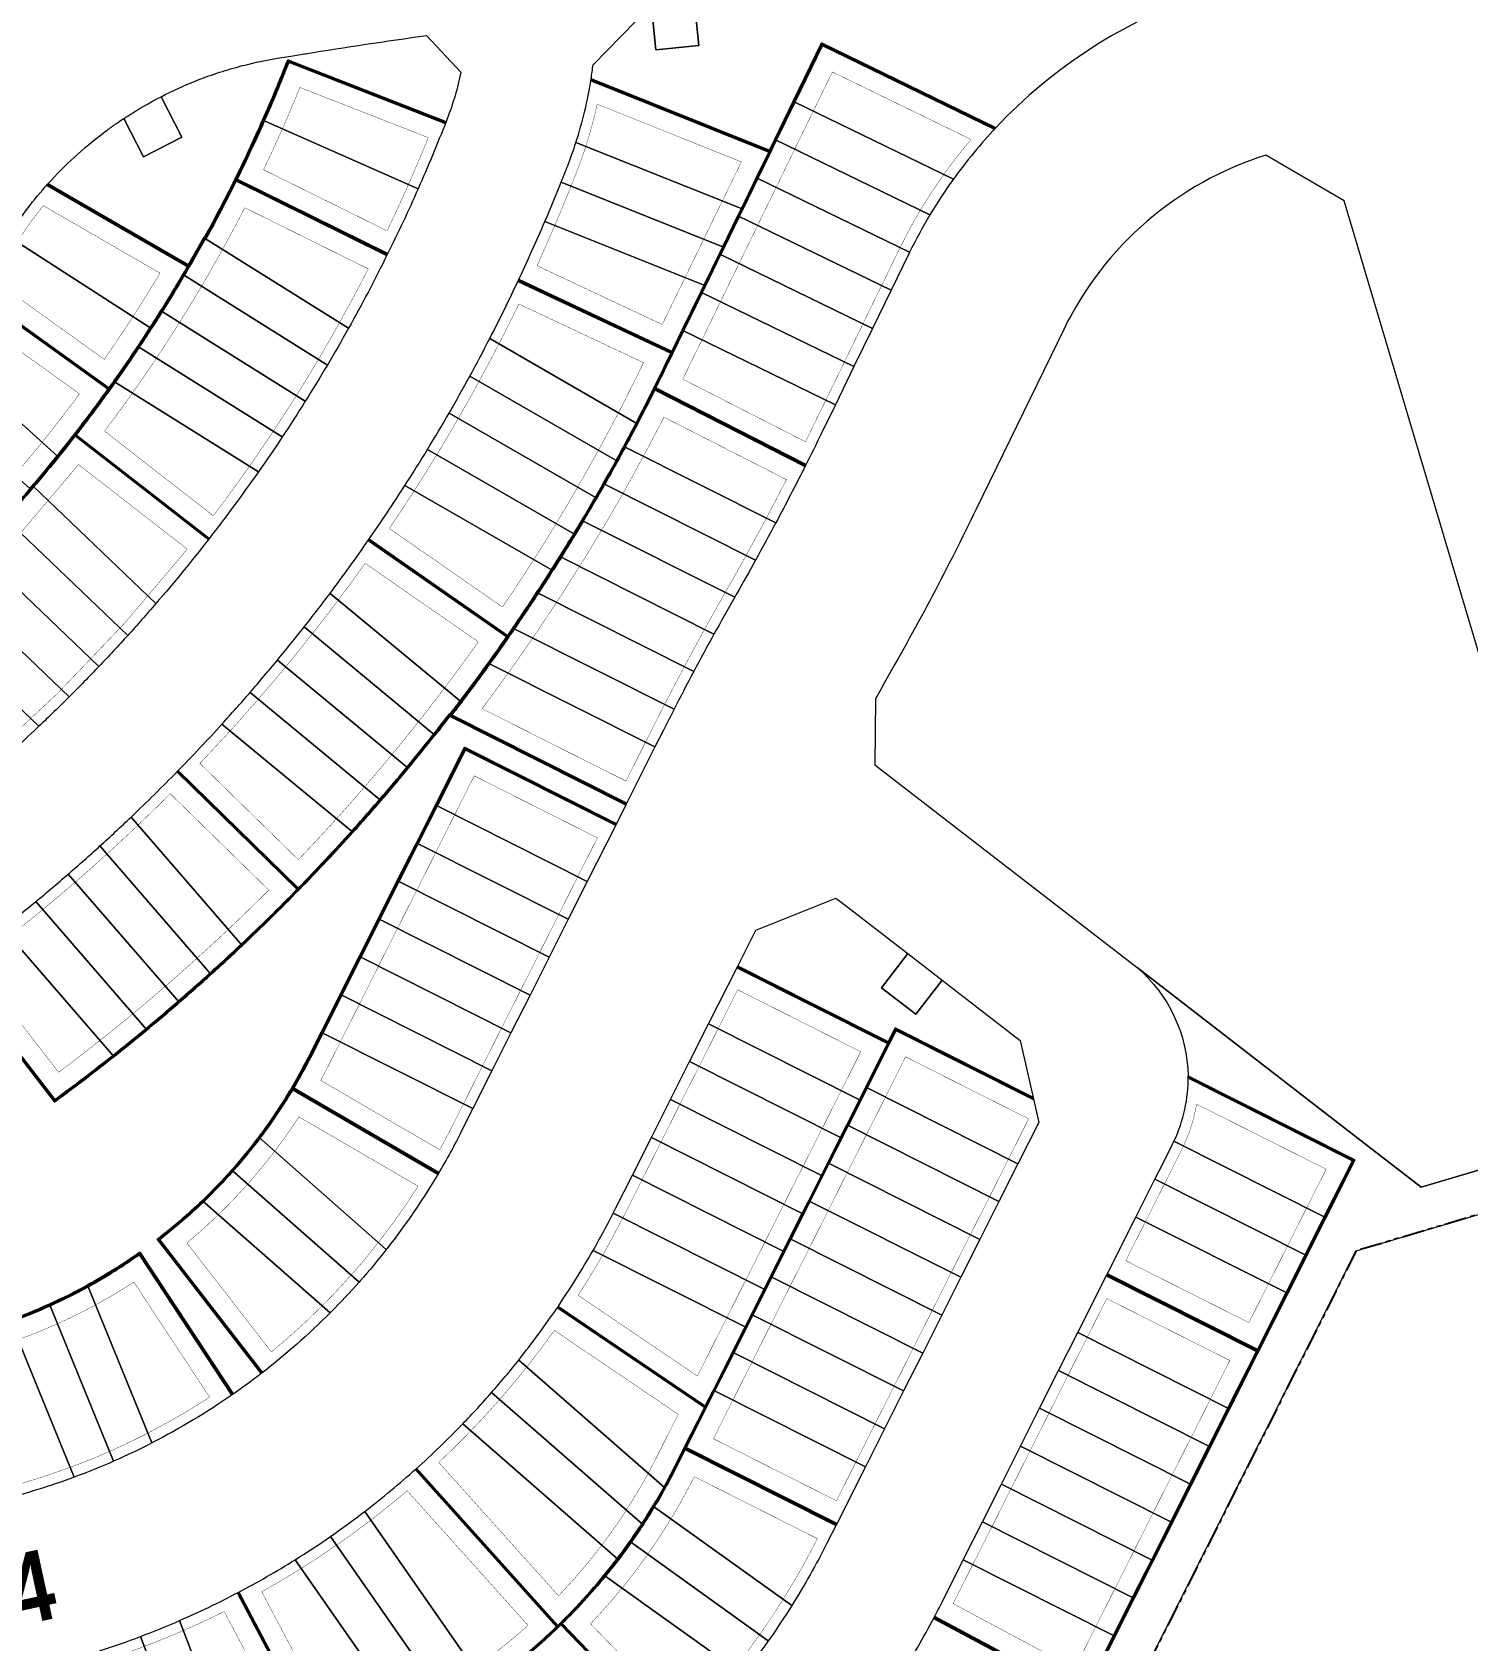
# Model space of a CAD drawing. Header units: centimetres. Extents: x -6122352 to 7132207, y -1694241 to 1947892.
# Drawn here: x 659594 to 862755, y -556043 to -328397 of the extents above; entities that cross this region are included whole.
import ezdxf

# ---------------------------------------------------------------- set-up
doc = ezdxf.new("R2010")
doc.units = ezdxf.units.CM
doc.header["$MEASUREMENT"] = 0
doc.linetypes.add('23585-XR-AR-DAMAC PLOT LIMITS$0$PHANTOM2', pattern=[1.25, 0.625, -0.125, 0.125, -0.125, 0.125, -0.125])
doc.linetypes.add('XR-AR-END-SETTING OUT PLAN$0$23261-XR-AR-SI-GF$0$HIDDEN', pattern=[0.375, 0.25, -0.125])
for name, color, linetype, lineweight, true_color in [('08-Compound Wall-2', 6, 'Continuous', 25, 0xff00ff), ('23585-XR-AR-DAMAC PLOT LIMITS$0$1-End units', 7, 'Continuous', 5, 0xf8991e), ('23585-XR-AR-DAMAC PLOT LIMITS$0$1-Open Space', 7, 'Continuous', 5, 0x90cf5a), ('23585-XR-AR-DAMAC PLOT LIMITS$0$1-Utility', 7, 'Continuous', 5, 0x8db1ff)]:
    doc.layers.add(name, color=color, linetype=linetype, lineweight=lineweight, true_color=true_color)
for name, color, linetype, lineweight in [('23585-XR-AR-BOUNDARY WALLS AND SETBACKS$0$A-ANNO-TEXT', 3, 'Continuous', 25), ('23585-XR-AR-DAMAC PLOT LIMITS$0$1-Mid units', 41, 'Continuous', 5), ('23585-XR-AR-DAMAC PLOT LIMITS$0$1-Retail', 10, 'Continuous', 5), ('A-ANNO-TEXT', 3, 'Continuous', 25)]:
    doc.layers.add(name, color=color, linetype=linetype, lineweight=lineweight)
for name, color, linetype in [('23585-XR-AR-BOUNDARY WALLS AND SETBACKS$0$cluster name', 2, 'Continuous'), ('23585-XR-AR-BOUNDARY WALLS AND SETBACKS$0$setback', 7, 'XR-AR-END-SETTING OUT PLAN$0$23261-XR-AR-SI-GF$0$HIDDEN'), ('23585-XR-AR-DAMAC PLOT LIMITS$0$PROJECT_LIMIT', 1, 'Continuous'), ('@MI-REF LAYER', 7, 'Continuous')]:
    doc.layers.add(name, color=color, linetype=linetype)
doc.layers.add('23585-XR-AR-DAMAC PLOT LIMITS$0$D-Phase New', color=7, linetype='Continuous', true_color=0x000080)
doc.styles.add('23585-XR-AR-BOUNDARY WALLS AND SETBACKS$0$Arial', font='arialbd.ttf')

# ---------------------------------------------------------------- blocks, each defined once
blk = doc.blocks.new('23585-XR-AR-BOUNDARY WALLS AND SETBACKS$0$A$Cfa569a08')
at = {"layer": '23585-XR-AR-BOUNDARY WALLS AND SETBACKS$0$cluster name', "style": '23585-XR-AR-BOUNDARY WALLS AND SETBACKS$0$Arial', "width": 0.8}
blk.add_text('MALDIVES 4', height=10, rotation=59.7301, dxfattribs=at).set_placement((497213.63, 2768954.91, -3))
blk = doc.blocks.new('23585-XR-AR-BOUNDARY WALLS AND SETBACKS')
at = {"layer": '08-Compound Wall-2'}
for points in [[(497137.68, 2769215.29), (497162.22, 2769227.1), (497161.59, 2769228.69), (497159.38, 2769234.27), (497156.02, 2769242.78), (497181.46, 2769252.83)], [(497137.76, 2769215.11), (497162.29, 2769226.91), (497163.79, 2769223.11), (497165.59, 2769218.57), (497166, 2769217.53), (497167.8, 2769212.98), (497168.2, 2769211.95), (497170.01, 2769207.38), (497170.41, 2769206.37), (497172.61, 2769200.79), (497173.86, 2769197.63), (497151.72, 2769188.55)], [(497298.97, 2769182.13), (497323.34, 2769191.38), (497326.52, 2769183.02), (497328.65, 2769177.41), (497330.78, 2769171.8), (497333.99, 2769163.34), (497311.74, 2769154.89)], [(497244.28, 2769145.79), (497266.62, 2769154.27), (497265.84, 2769156.33), (497286.2, 2769164.06)], [(497311.94, 2769102.81), (497289.59, 2769094.33), (497287.32, 2769100.31), (497286.38, 2769102.79), (497284.25, 2769108.4), (497282.83, 2769112.14), (497282.12, 2769114.01), (497280.7, 2769117.74), (497279.99, 2769119.61), (497278.57, 2769123.35), (497277.86, 2769125.22), (497276.44, 2769128.96), (497275.73, 2769130.83), (497274.31, 2769134.57), (497273.6, 2769136.44), (497272.18, 2769140.18), (497271.47, 2769142.05), (497270.05, 2769145.79), (497269.34, 2769147.66), (497266.81, 2769154.35), (497266.1, 2769156.22), (497286.42, 2769163.93)], [(497244.35, 2769145.6), (497266.69, 2769154.09), (497269.16, 2769147.59), (497269.87, 2769145.72), (497271.29, 2769141.98), (497272, 2769140.11), (497273.42, 2769136.37), (497274.13, 2769134.5), (497275.55, 2769130.76), (497276.26, 2769128.89), (497277.68, 2769125.15), (497278.39, 2769123.28), (497279.81, 2769119.54), (497280.52, 2769117.67), (497281.94, 2769113.93), (497282.65, 2769112.06), (497284.06, 2769108.33), (497286.19, 2769102.72), (497287.09, 2769100.35), (497262.62, 2769094.51)], [(497216.75, 2769149.54), (497190.67, 2769139.64)], [(497125.61, 2769127.31), (497149.18, 2769131.31)], [(497125.61, 2769127.31), (497149.18, 2769131.31)]]:
    blk.add_lwpolyline(points, dxfattribs=at)
for points in [[(497198.49, 2769200.8), (497176.1, 2769192.43, 0.003072), (497174.48, 2769196.6), (497174.08, 2769197.61), (497172.8, 2769200.86), (497170.59, 2769206.44), (497170.19, 2769207.46), (497168.39, 2769212.02), (497167.98, 2769213.05), (497166.18, 2769217.6), (497165.77, 2769218.65), (497163.98, 2769223.18), (497162.4, 2769227.18), (497161.77, 2769228.76), (497159.57, 2769234.34), (497156.28, 2769242.67), (497181.54, 2769252.64)], [(497216.68, 2769149.73), (497190.73, 2769139.87, 0.00212), (497190.31, 2769142.2, 0.006017), (497189.02, 2769148.78, 0.004168), (497188.03, 2769153.32, 0.001275), (497187.72, 2769154.71, 0.005426), (497186.29, 2769160.59, 0.003418), (497185.32, 2769164.27, 0.001994), (497184.74, 2769166.42, 0.003394), (497183.7, 2769170.05, 0.00201), (497183.06, 2769172.2, 0.003375), (497181.96, 2769175.8, 0.002019), (497181.27, 2769177.94, 0.003366), (497180.09, 2769181.5, 0.002022), (497179.35, 2769183.63, 0.003365), (497178.09, 2769187.17, 0.004873), (497176.19, 2769192.25), (497198.56, 2769200.61)], [(497151.8, 2769188.36), (497173.93, 2769197.44), (497174.3, 2769196.53, -0.003208), (497175.98, 2769192.18), (497176, 2769192.18, -0.004875), (497177.91, 2769187.1, -0.005387), (497179.9, 2769181.44, -0.005385), (497181.76, 2769175.74, -0.005385), (497183.51, 2769170, -0.005388), (497185.13, 2769164.22, -0.008844), (497187.52, 2769154.66, -0.001185), (497187.82, 2769153.38), (497164.5, 2769148.11)], [(497096.72, 2769148.58), (497118.64, 2769155.47, 0.005374), (497117.22, 2769159.81), (497117.32, 2769159.84, 0.010926), (497114.16, 2769168.56, 0.010882), (497110.63, 2769177.1, 0.010869), (497106.75, 2769185.47), (497128.29, 2769196.05)], [(497136.5, 2769177.32), (497114.31, 2769168.73, 0.010765), (497110.82, 2769177.18, 0.010633), (497107.01, 2769185.38), (497128.38, 2769195.87)], [(497298.8, 2769182.28), (497323.46, 2769191.64), (497326.71, 2769183.09), (497328.83, 2769177.48), (497330.96, 2769171.87), (497334.21, 2769163.31), (497337.46, 2769154.76), (497339.59, 2769149.15), (497341.72, 2769143.54), (497343.85, 2769137.93), (497345.98, 2769132.32), (497348.11, 2769126.71), (497350.24, 2769121.1), (497352.57, 2769114.95, -0.005293)], [(497149.14, 2769131.51), (497125.58, 2769127.51, 0.00942), (497124.09, 2769135.37, 0.001509), (497123.82, 2769136.63, 0.007072), (497122.47, 2769142.48, 0.003689), (497121.7, 2769145.52, 0.003378), (497120.96, 2769148.29, 0.007066), (497119.29, 2769154.06, 0.006946), (497117.48, 2769159.68), (497117.58, 2769159.7, 0.000131), (497117.54, 2769159.81, 0.010926), (497114.38, 2769168.54), (497136.58, 2769177.13)], [(497311.81, 2769154.7), (497334.06, 2769163.15), (497337.27, 2769154.69), (497339.4, 2769149.08), (497341.53, 2769143.47), (497343.66, 2769137.86), (497345.79, 2769132.25), (497347.92, 2769126.64), (497350.05, 2769121.03), (497352.39, 2769114.88, -0.005124), (497353.45, 2769112), (497330.99, 2769104.11)], [(497096.78, 2769148.39), (497118.7, 2769155.28, -0.008652), (497120.77, 2769148.24, -0.003378), (497121.51, 2769145.47, -0.010761), (497123.63, 2769136.59, -0.001392), (497123.87, 2769135.43), (497100.48, 2769130.54)], [(497164.55, 2769147.91), (497187.86, 2769153.18, -0.010096), (497190.11, 2769142.16, -0.002155), (497190.54, 2769139.8), (497190.44, 2769139.76, -0.003213), (497191.03, 2769136.24, -0.005385), (497191.92, 2769130.31, -0.005386), (497192.69, 2769124.36, -0.005387), (497193.32, 2769118.39, -0.009926), (497194.16, 2769107.37), (497170.39, 2769106.06)], [(497241.25, 2769057.12), (497217.34, 2769059.11, 0.027427), (497217.59, 2769067.5), (497217.58, 2769067.7, 0.018957), (497217.21, 2769073.5), (497217.18, 2769073.69, 0.018953), (497216.35, 2769079.44), (497216.32, 2769079.63, 0.026742), (497214.39, 2769087.59), (497214.35, 2769087.74, 0.017436), (497212.62, 2769092.8), (497211.41, 2769096.01), (497209.28, 2769101.62), (497207.15, 2769107.23), (497205.02, 2769112.83), (497202.89, 2769118.44), (497200.76, 2769124.05), (497198.63, 2769129.66), (497195.38, 2769138.22), (497217.82, 2769146.74)], [(497237.27, 2769094.83), (497214.55, 2769087.75, 0.017611), (497212.81, 2769092.87), (497211.59, 2769096.08), (497209.46, 2769101.69), (497207.33, 2769107.3), (497205.2, 2769112.91), (497203.07, 2769118.51), (497200.94, 2769124.12), (497198.82, 2769129.73), (497195.64, 2769138.1), (497217.89, 2769146.55)], [(497190.67, 2769139.64, -0.003065), (497191.23, 2769136.27, -0.005385), (497192.12, 2769130.33, -0.005386), (497192.89, 2769124.38, -0.005387), (497193.52, 2769118.41, -0.010016), (497194.36, 2769107.28)], [(497100.52, 2769130.34), (497123.91, 2769135.23, -0.00942), (497125.4, 2769127.38, -0.004584), (497126.01, 2769123.54, -0.007072), (497126.83, 2769117.59, -0.007066), (497127.47, 2769111.63, -0.007067), (497127.94, 2769105.65, -0.007072), (497128.25, 2769099.65, -0.014004), (497128.35, 2769087.77), (497104.45, 2769088.25)], [(497152.36, 2769084.09), (497128.47, 2769084.89, 0.01739), (497128.45, 2769099.66, 0.007072), (497128.14, 2769105.66, 0.007067), (497127.67, 2769111.64, 0.007066), (497127.02, 2769117.61, 0.007072), (497126.21, 2769123.57, 0.004466), (497125.61, 2769127.31), (497149.18, 2769131.31)], [(497331.06, 2769103.92), (497353.51, 2769111.81, -0.02268), (497357.47, 2769098.82, -0.010022), (497358.84, 2769092.97, -0.010003), (497359.98, 2769087.09, -0.010002), (497360.87, 2769081.16, -0.010017), (497361.53, 2769075.2, -0.022026), (497362.14, 2769062.02), (497338.34, 2769062.07)], [(497194.36, 2769107.28, -0.01009), (497194.76, 2769096.05, -0.005386), (497194.78, 2769090.04, -0.005384), (497194.68, 2769084.05, -0.005384), (497194.44, 2769078.05, -0.005388), (497194.08, 2769072.06, -0.00948), (497193.13, 2769061.54), (497169.2, 2769063.53)], [(497170.4, 2769105.86), (497194.17, 2769107.17, -0.01), (497194.56, 2769096.04, -0.005386), (497194.58, 2769090.05, -0.005384), (497194.48, 2769084.05, -0.005384), (497194.25, 2769078.06, -0.005388), (497193.88, 2769072.07, -0.009305), (497192.95, 2769061.75), (497169.22, 2769063.73)], [(497319.98, 2769065.23), (497296.09, 2769064.6, 0.027152), (497295.28, 2769073.66, 0.008924), (497294.81, 2769076.61, 0.009009), (497294.21, 2769079.57, 0.009012), (497293.52, 2769082.51, 0.009205), (497292.7, 2769085.49), (497292.7, 2769085.49, 0.009001), (497291.79, 2769088.36, 0.009795), (497290.68, 2769091.45), (497289.66, 2769094.14), (497312.01, 2769102.62)], [(497262.67, 2769094.32), (497287.17, 2769100.16), (497289.44, 2769094.16), (497290.5, 2769091.38, -0.009795), (497291.6, 2769088.3, -0.018208), (497293.32, 2769082.46, -0.018023), (497294.61, 2769076.57, -0.036382), (497295.89, 2769064.49, -0.001597), (497295.91, 2769063.96), (497266.01, 2769064.26)], [(497241.27, 2769057.32), (497217.55, 2769059.29, 0.026774), (497217.79, 2769067.51), (497217.78, 2769067.71, 0.018958), (497217.4, 2769073.52), (497217.38, 2769073.71, 0.018953), (497216.55, 2769079.47), (497216.51, 2769079.67, 0.026424), (497214.61, 2769087.56), (497237.33, 2769094.64)], [(497314.51, 2769027.62), (497291.87, 2769035.31, 0.011347), (497292.99, 2769038.94, 0.01448), (497294.17, 2769043.65, 0.003546), (497294.42, 2769044.81, 0.014388), (497295.26, 2769049.56, 0.003548), (497295.42, 2769050.74, 0.014393), (497295.91, 2769055.54, 0.024859), (497296.11, 2769063.86, 0.001607), (497296.1, 2769064.4), (497319.99, 2769065.03)], [(497266, 2769064.06), (497295.92, 2769063.76, -0.024571), (497295.71, 2769055.55, -0.014393), (497295.22, 2769050.76, -0.003548), (497295.06, 2769049.59, -0.014388), (497294.22, 2769044.85, -0.003546), (497293.98, 2769043.69, -0.01448), (497292.8, 2769039, -0.011643), (497291.65, 2769035.27, -0.025938), (497288.49, 2769027.2), (497288.37, 2769026.95), (497261.92, 2769033.88)], [(497200.07, 2768968.06), (497179.93, 2768981.11, 0.003283), (497184.89, 2768988.88, 0.002139), (497188.06, 2768993.97, 0.002139), (497191.19, 2768999.09, 0.002138), (497194.27, 2769004.24, 0.002138), (497197.31, 2769009.41, 0.002139), (497200.31, 2769014.61, 0.002139), (497203.26, 2769019.84, 0.003263), (497207.68, 2769027.86, 0.000562), (497208.43, 2769029.24, 0.024609), (497211.68, 2769036.04, 0.019588), (497213.77, 2769041.66, 0.019645), (497215.43, 2769047.45, 0.028433), (497217.01, 2769056.01), (497240.72, 2769052.2)], [(497228.34, 2769015.59), (497207.9, 2769027.84, 0.000529), (497208.61, 2769029.15, 0.024609), (497211.86, 2769035.97, 0.019588), (497213.96, 2769041.6, 0.019645), (497215.62, 2769047.4, 0.02776), (497217.18, 2769055.78), (497240.68, 2769052.01)], [(497261.87, 2769033.69), (497288.29, 2769026.77, -0.004841), (497287.6, 2769025.3, -0.00126), (497285.89, 2769021.8, -0.001938), (497283.23, 2769016.42), (497282.84, 2769015.63, -0.001654), (497280.53, 2769011.07), (497280.12, 2769010.26, -0.001647), (497277.78, 2769005.73), (497277.35, 2769004.9, -0.00251), (497273.73, 2768998.03, -0.001101), (497272.12, 2768995.03), (497250.8, 2769005.85)]]:
    blk.add_lwpolyline(points, format="xyb", dxfattribs=at)
at = {"layer": '23585-XR-AR-BOUNDARY WALLS AND SETBACKS$0$setback', "ltscale": 40, "const_width": 0.05}
for points in [[(497196.04, 2769202.98), (497177.77, 2769196.15, 0.001108), (497177.18, 2769197.67), (497176.78, 2769198.68), (497175.5, 2769201.93), (497173.29, 2769207.51), (497172.89, 2769208.52), (497171.09, 2769213.09), (497170.68, 2769214.12), (497168.88, 2769218.67), (497168.47, 2769219.71), (497166.68, 2769224.25), (497165.1, 2769228.24), (497164.47, 2769229.83), (497162.27, 2769235.41), (497160.01, 2769241.13), (497180.32, 2769249.15, 0.020462), (497181.31, 2769243.21, 0.020959), (497182.82, 2769237.22, 0.020811), (497184.81, 2769231.42), (497184.92, 2769231.15), (497187.02, 2769225.83), (497189.22, 2769220.25), (497191.43, 2769214.67), (497193.63, 2769209.09), (497195.31, 2769204.83, -0.001287), (497196.04, 2769202.98, -0.001287)], [(497140.9, 2769213.51), (497160.7, 2769223.04), (497161.1, 2769222.04), (497162.89, 2769217.51), (497163.3, 2769216.46), (497165.1, 2769211.91), (497165.51, 2769210.88), (497167.31, 2769206.32), (497167.71, 2769205.3), (497169.92, 2769199.72), (497170.11, 2769199.23), (497152, 2769191.79, 0.00605), (497149.51, 2769197.47, 0.005892), (497146.96, 2769202.94, 0.002461), (497145.85, 2769205.21, 0.014784), (497144.17, 2769208.37, 0.025118)], [(497214.29, 2769151.81), (497192.98, 2769143.72, 0.005115), (497191.86, 2769149.37, 0.004168), (497190.86, 2769153.96, 0.001275), (497190.54, 2769155.36, 0.005426), (497189.1, 2769161.3, 0.003418), (497188.12, 2769165.02, 0.001994), (497187.53, 2769167.19, 0.003394), (497186.48, 2769170.87, 0.00201), (497185.84, 2769173.04, 0.003375), (497184.72, 2769176.67, 0.002019), (497184.03, 2769178.84, 0.003366), (497182.83, 2769182.43, 0.002022), (497182.09, 2769184.59, 0.003365), (497180.82, 2769188.16, 0.00227), (497179.93, 2769190.56), (497198.17, 2769197.37, -0.003961), (497200.26, 2769191.62, -0.003875), (497202.21, 2769185.96, -0.003575), (497203.93, 2769180.71), (497204.07, 2769180.27, 0.003643), (497205.96, 2769174.54, 0.003641), (497207.93, 2769168.85, 0.00364), (497209.98, 2769163.19, 0.002019), (497211.15, 2769160.06), (497212.1, 2769157.56)], [(497134.04, 2769179.48), (497115.85, 2769172.43, 0.007399), (497113.38, 2769178.31, 0.007385), (497110.74, 2769184.09), (497128.25, 2769192.69, -0.007675), (497131.24, 2769186.13, -0.007689)], [(497154.27, 2769186.24), (497172.31, 2769193.64, -0.00385), (497174.29, 2769188.45), (497174.31, 2769188.46, -0.002276), (497175.18, 2769186.11, -0.005387), (497177.15, 2769180.51, -0.005385), (497179, 2769174.86, -0.005385), (497180.73, 2769169.18, -0.005388), (497182.33, 2769163.47, -0.007397), (497184.33, 2769155.56), (497165.31, 2769151.26, 0.006167), (497163.77, 2769157.39, 0.005896), (497162.16, 2769163.21, 0.005892), (497160.41, 2769168.99, 0.005892), (497158.52, 2769174.72, 0.005895), (497156.5, 2769180.41, 0.006094)], [(497302.55, 2769180.49), (497321.72, 2769187.77), (497323.9, 2769182.02), (497326.03, 2769176.41), (497328.16, 2769170.8), (497330.34, 2769165.05), (497312.11, 2769158.13), (497309.93, 2769163.88), (497307.8, 2769169.49), (497306.86, 2769171.98), (497305.83, 2769174.67, 0.005509), (497305.65, 2769175.13, 0.070306)], [(497147.16, 2769134.11), (497127.93, 2769130.85, 0.006054), (497126.93, 2769135.97, 0.001509), (497126.66, 2769137.24, 0.007072), (497125.29, 2769143.17, 0.003689), (497124.51, 2769146.25, 0.003378), (497123.76, 2769149.06, 0.007066), (497122.06, 2769154.91, 0.001821), (497121.59, 2769156.4, 0.005249), (497120.19, 2769160.7, 0.00756), (497118.02, 2769166.84), (497136.21, 2769173.88, -0.009267), (497139.09, 2769165.67, -0.006353), (497140.9, 2769159.98, -0.006348), (497142.55, 2769154.26, -0.006349), (497144.06, 2769148.49, -0.006353), (497145.43, 2769142.68, -0.009308)], [(497314.24, 2769152.52), (497332.47, 2769159.44), (497334.66, 2769153.69), (497336.78, 2769148.09), (497338.91, 2769142.48), (497341.04, 2769136.87), (497343.17, 2769131.26), (497345.3, 2769125.65), (497347.43, 2769120.04), (497349.77, 2769113.89, -0.000169), (497349.8, 2769113.79), (497331.4, 2769107.33), (497329.2, 2769113.12), (497327.07, 2769118.73), (497324.94, 2769124.34), (497322.81, 2769129.95), (497320.68, 2769135.55), (497318.55, 2769141.16), (497316.42, 2769146.77)], [(497101.33, 2769133.68, 0.008318), (497099.84, 2769139.81), (497099.75, 2769140.16, -0.027476), (497098.55, 2769146.01), (497116.75, 2769151.74, -0.005303), (497117.97, 2769147.47, -0.003378), (497118.7, 2769144.74, -0.008687), (497120.42, 2769137.67)], [(497171.71, 2769109.04, 0.006072), (497171.22, 2769115.24, 0.005895), (497170.6, 2769121.24, 0.005892), (497169.84, 2769127.23, 0.005892), (497168.93, 2769133.2, 0.005896), (497167.89, 2769139.15, 0.006239), (497166.63, 2769145.41), (497185.65, 2769149.71, -0.007464), (497187.26, 2769141.64, -0.005386), (497188.27, 2769135.79, -0.005385), (497189.15, 2769129.92, -0.005386), (497189.91, 2769124.03, -0.005387), (497190.54, 2769118.13, -0.007294), (497191.18, 2769110.11)], [(497246.74, 2769143.52), (497264.97, 2769150.44), (497266.45, 2769146.56), (497267.16, 2769144.69), (497268.58, 2769140.95), (497269.29, 2769139.08), (497270.71, 2769135.34), (497271.42, 2769133.47), (497272.83, 2769129.73), (497273.54, 2769127.86), (497274.96, 2769124.12), (497275.67, 2769122.25), (497277.09, 2769118.51), (497277.8, 2769116.64), (497279.22, 2769112.91), (497279.93, 2769111.04), (497281.35, 2769107.3), (497283.21, 2769102.4), (497263.38, 2769097.67, 0.012959), (497261.56, 2769103.97, 0.012007), (497259.57, 2769109.71, 0.00168), (497259.28, 2769110.51), (497257.44, 2769115.33), (497255.31, 2769120.94), (497253.18, 2769126.55), (497251.06, 2769132.16), (497248.93, 2769137.77)], [(497102.56, 2769127.81), (497121.65, 2769131.8, -0.005954), (497122.54, 2769126.89, -0.004584), (497123.15, 2769123.1, -0.007072), (497123.95, 2769117.24, -0.007066), (497124.58, 2769111.36, -0.007067), (497125.05, 2769105.46, -0.007072), (497125.35, 2769099.55, -0.010537), (497125.49, 2769090.73), (497105.99, 2769091.12, 0.008365), (497105.91, 2769097.47, 0.007976), (497105.63, 2769103.51, 0.007967), (497105.17, 2769109.54, 0.007968), (497104.51, 2769115.56, 0.007976), (497103.66, 2769121.55, 0.008365)], [(497172.05, 2769103.04), (497191.52, 2769104.12, -0.007369), (497191.76, 2769096, -0.005386), (497191.78, 2769090.06, -0.005384), (497191.68, 2769084.13, -0.005384), (497191.45, 2769078.2, -0.005388), (497191.09, 2769072.27, -0.006829), (497190.45, 2769064.77), (497171.02, 2769066.39, 0.006111), (497171.56, 2769072.62, 0.005895), (497171.95, 2769078.65, 0.005892), (497172.19, 2769084.68, 0.005892), (497172.29, 2769090.71, 0.005895), (497172.24, 2769096.75, 0.006144)], [(497318.35, 2769068.09), (497298.84, 2769067.57, 0.018848), (497298.15, 2769074.07, 0.008924), (497297.66, 2769077.13, 0.009009), (497297.05, 2769080.19, 0.009012), (497296.33, 2769083.23, 0.016937), (497294.68, 2769088.87), (497294.68, 2769088.87, 0.00127), (497294.54, 2769089.28, 0.009716), (497293.41, 2769092.46), (497311.64, 2769099.38, -0.023404), (497314.72, 2769089.93, -0.013937), (497316.14, 2769084.18, -0.013935), (497317.23, 2769078.37, -0.024348)], [(497264.76, 2769091.83), (497285.36, 2769096.74), (497286.73, 2769093.13), (497287.79, 2769090.35, -0.009795), (497288.85, 2769087.38, -0.018208), (497290.51, 2769081.74, -0.018023), (497291.75, 2769076.06, -0.028639), (497292.87, 2769066.89), (497267.5, 2769067.15, 0.012458), (497267.27, 2769073.45, 0.012006), (497266.75, 2769079.5, 0.012005), (497265.94, 2769085.52, 0.0127), (497264.76, 2769091.83, 0.0127)], [(497239.97, 2769060.24), (497220.52, 2769061.85, 0.017979), (497220.59, 2769067.58), (497220.58, 2769067.78, 0.018968), (497220.19, 2769073.8), (497220.17, 2769074.01, 0.018964), (497219.3, 2769079.98), (497219.27, 2769080.18, 0.017425), (497218.06, 2769085.59), (497236.7, 2769091.4, -0.024331), (497238.75, 2769081.98), (497238.78, 2769081.79, -0.014425), (497239.55, 2769076.12), (497239.57, 2769075.93, -0.014424), (497240, 2769070.23), (497240.01, 2769070.03, -0.024708)], [(497267.43, 2769061.15), (497293.04, 2769060.89, -0.015893), (497292.82, 2769055.76, -0.014393), (497292.35, 2769051.14, -0.003548), (497292.19, 2769050.01, -0.014388), (497291.38, 2769045.44, -0.003546), (497291.14, 2769044.32, -0.01448), (497290.01, 2769039.78, -0.011643), (497288.9, 2769036.19, -0.019228), (497286.71, 2769030.39), (497264.07, 2769036.32, 0.012676), (497265.4, 2769042.59, 0.012006), (497266.36, 2769048.59, 0.012005), (497267.03, 2769054.62, 0.012921)], [(497228.43, 2769018.92), (497211.67, 2769028.96, 0.020551), (497214.44, 2769034.89, 0.019589), (497216.62, 2769040.73, 0.019645), (497218.34, 2769046.74, 0.018688), (497219.54, 2769052.57), (497238.79, 2769049.47, -0.025833), (497236.6, 2769039.48, -0.014939), (497234.87, 2769033.81, -0.014913), (497232.81, 2769028.28, -0.026082)], [(497253.5, 2769007.73, 0.012055), (497256.16, 2769013.22, 0.012008), (497258.54, 2769018.81, 0.012005), (497260.65, 2769024.51, 0.012451), (497262.55, 2769030.51), (497284.16, 2769024.85, -0.000642), (497283.29, 2769023.08, -0.001938), (497280.64, 2769017.72), (497280.24, 2769016.93, -0.001654), (497277.94, 2769012.38), (497277.53, 2769011.58, -0.001647), (497275.21, 2769007.06), (497274.78, 2769006.24, -0.00251), (497271.17, 2768999.4, -0.000184), (497270.91, 2768998.9)]]:
    blk.add_lwpolyline(points, format="xyb", close=True, dxfattribs=at)
blk.add_lwpolyline([(497309.51, 2769104.99), (497291.28, 2769098.07), (497290.03, 2769101.34), (497289.09, 2769103.82), (497286.96, 2769109.43), (497285.54, 2769113.16), (497284.83, 2769115.03), (497283.41, 2769118.77), (497282.7, 2769120.64), (497281.28, 2769124.38), (497280.57, 2769126.25), (497279.15, 2769129.99), (497278.44, 2769131.86), (497277.02, 2769135.6), (497276.31, 2769137.47), (497274.89, 2769141.21), (497274.18, 2769143.08), (497272.77, 2769146.82), (497272.06, 2769148.69), (497269.8, 2769154.63), (497288.03, 2769161.55), (497290.29, 2769155.61), (497292.42, 2769150), (497294.54, 2769144.39), (497296.67, 2769138.78), (497298.8, 2769133.17), (497300.93, 2769127.57), (497303.06, 2769121.96), (497305.19, 2769116.35), (497307.32, 2769110.74)], close=True, dxfattribs=at)
for points in [[(497234.96, 2769097.14), (497216.34, 2769091.34, 0.008416), (497215.43, 2769093.86), (497214.21, 2769097.07), (497212.08, 2769102.68), (497209.95, 2769108.29), (497207.82, 2769113.9), (497205.69, 2769119.51), (497203.56, 2769125.12), (497201.43, 2769130.73), (497199.25, 2769136.48), (497217.48, 2769143.4), (497219.66, 2769137.65), (497221.79, 2769132.04), (497223.92, 2769126.43), (497226.05, 2769120.82), (497228.18, 2769115.21), (497230.31, 2769109.6), (497232.44, 2769103.99), (497233.66, 2769100.78, -0.009751), (497234.96, 2769097.14, -0.009751)], [(497148.16, 2769128.2), (497128.94, 2769124.94, -0.043406), (497131.45, 2769087.69), (497150.94, 2769087.04, 0.043986), (497148.16, 2769128.2, 0.043986)]]:
    blk.add_lwpolyline(points, format="xyb", dxfattribs=at)
at = {"layer": '23585-XR-AR-BOUNDARY WALLS AND SETBACKS$0$A-ANNO-TEXT'}
blk.add_blockref('23585-XR-AR-BOUNDARY WALLS AND SETBACKS$0$A$Cfa569a08', (0, 0), dxfattribs=at)
blk = doc.blocks.new('A$C9d9485f6')
at = {"layer": 'A-ANNO-TEXT', "rotation": 312.4881850805905}
blk.add_blockref('23585-XR-AR-BOUNDARY WALLS AND SETBACKS', (-2377088.53, -1504219.25), dxfattribs=at)
blk = doc.blocks.new('23585-XR-AR-DAMAC PLOT LIMITS')
at = {"layer": '23585-XR-AR-DAMAC PLOT LIMITS$0$1-End units', "color": 251, "true_color": 0x636466}
for points in [[(497182.78, 2769243.51), (497159.48, 2769234.3), (497156.11, 2769242.81), (497181.46, 2769252.83, 0.032623)], [(497163.89, 2769223.14), (497165.68, 2769218.61), (497142.87, 2769207.63, 0.039156), (497137.68, 2769215.29), (497162.31, 2769227.14)], [(497198.52, 2769200.71), (497176.06, 2769192.31), (497176.04, 2769192.31, 0.00314), (497174.39, 2769196.57), (497173.99, 2769197.58), (497172.71, 2769200.82), (497195.03, 2769209.64), (497196.71, 2769205.38, -0.003235)], [(497170.5, 2769206.4), (497172.71, 2769200.82), (497173.99, 2769197.58), (497151.76, 2769188.46, 0.00898), (497148.14, 2769196.85), (497170.1, 2769207.42)], [(497201.67, 2769192.12), (497179.26, 2769183.6, 0.003365), (497178, 2769187.13, 0.004963), (497176.06, 2769192.31), (497198.52, 2769200.71, -0.005897)], [(497176.06, 2769192.31, -0.004963), (497178, 2769187.13), (497155.09, 2769179.89, 0.009023), (497151.76, 2769188.46), (497173.99, 2769197.58), (497174.39, 2769196.57, -0.00314), (497176.04, 2769192.31)], [(497132.62, 2769186.74), (497110.63, 2769177.1, 0.010869), (497106.75, 2769185.47), (497128.29, 2769196.05, -0.01087)], [(497326.71, 2769183.09), (497304.26, 2769174.57, 0.115953), (497298.8, 2769182.28), (497323.46, 2769191.64)], [(497136.54, 2769177.23), (497114.16, 2769168.56, 0.010882), (497110.63, 2769177.1), (497132.62, 2769186.74, -0.010884)], [(497140.52, 2769166.14), (497117.35, 2769159.74, 0.011044), (497114.16, 2769168.56), (497136.54, 2769177.23, -0.012461)], [(497187.62, 2769154.69, -0.001275), (497187.93, 2769153.3), (497164.52, 2769148.01, 0.009095), (497162.32, 2769157.01), (497185.23, 2769164.25, -0.008844)], [(497216.75, 2769149.54), (497190.67, 2769139.64, 0.00232), (497190.21, 2769142.18, 0.006017), (497188.92, 2769148.76), (497213.5, 2769158.1)], [(497120.86, 2769148.27, -0.003378), (497121.61, 2769145.5), (497098.39, 2769139.43), (497098.29, 2769139.78, -0.040074), (497096.72, 2769148.58), (497118.73, 2769155.5, -0.008888)], [(497190.21, 2769142.18), (497166.42, 2769138.87, 0.009168), (497164.52, 2769148.01), (497187.93, 2769153.3, -0.010185)], [(497123.72, 2769136.61, -0.001509), (497123.99, 2769135.35), (497100.5, 2769130.44, 0.012269), (497098.39, 2769139.43), (497121.61, 2769145.5, -0.010761)], [(497149.16, 2769131.41), (497125.5, 2769127.4, 0.009538), (497123.99, 2769135.35, 0.001509), (497123.72, 2769136.61), (497146.89, 2769143, -0.012503)], [(497125.5, 2769127.4, -0.004584), (497126.11, 2769123.55), (497102.17, 2769121.32, 0.012317), (497100.5, 2769130.44), (497123.99, 2769135.35, -0.009538)], [(497150.84, 2769119.73), (497126.86, 2769118.12, 0.006461), (497126.11, 2769123.55, 0.004584), (497125.5, 2769127.4), (497149.16, 2769131.41, -0.012482)], [(497353.67, 2769111.97), (497331.02, 2769104.02, 0.005102), (497330.14, 2769106.43), (497327.8, 2769112.58), (497350.24, 2769121.1), (497352.57, 2769114.95, -0.005293)], [(497194.36, 2769107.28), (497170.4, 2769105.96, 0.009), (497169.73, 2769115.1), (497193.52, 2769118.41, -0.010016)], [(497284.16, 2769108.36), (497286.29, 2769102.75), (497287.23, 2769100.27), (497262.65, 2769094.41, 0.018894), (497260.13, 2769103.51), (497282.74, 2769112.1)], [(497357.67, 2769098.87), (497333.9, 2769094.88, 0.019023), (497331.02, 2769104.02), (497353.67, 2769111.97, -0.022846)], [(497194.76, 2769096.05), (497170.74, 2769096.73, 0.009073), (497170.4, 2769105.96), (497194.36, 2769107.28, -0.01009)], [(497235.06, 2769101.32, -0.01729), (497237.3, 2769094.73), (497214.39, 2769087.59), (497214.35, 2769087.74, 0.017436), (497212.62, 2769092.8), (497211.41, 2769096.01), (497233.84, 2769104.53)], [(497313.03, 2769099.94, -0.02347), (497316.17, 2769090.33), (497292.63, 2769085.37, 0.009276), (497291.69, 2769088.33, 0.009795), (497290.59, 2769091.42), (497289.54, 2769094.2), (497311.97, 2769102.72)], [(497289.54, 2769094.2), (497290.59, 2769091.42, -0.009795), (497291.69, 2769088.33), (497264.45, 2769085.28, 0.018626), (497262.65, 2769094.41), (497287.23, 2769100.27)], [(497152.36, 2769083.99), (497128.37, 2769084.79, 0.003386), (497128.45, 2769087.67, 0.00766), (497128.48, 2769094.17), (497152.46, 2769095.79, -0.012483)], [(497240.26, 2769082.03), (497216.35, 2769079.44), (497216.32, 2769079.63, 0.026742), (497214.39, 2769087.59), (497237.3, 2769094.73, -0.031942), (497240.23, 2769082.23)], [(497319.99, 2769065.13), (497295.99, 2769064.5, 0.027448), (497295.19, 2769073.64), (497318.71, 2769078.6, -0.031435)], [(497295.99, 2769064.5, -0.001907), (497296.01, 2769063.86), (497266, 2769064.16, 0.018393), (497265.77, 2769073.35), (497294.71, 2769076.59, -0.036382)], [(497194.08, 2769072.06, -0.00948), (497193.13, 2769061.54), (497169.2, 2769063.53, 0.009083), (497170.07, 2769072.73)], [(497241.25, 2769057.12), (497217.34, 2769059.11, 0.027427), (497217.59, 2769067.5), (497241.51, 2769070.1, -0.03228)], [(497319.59, 2769051.91), (497295.81, 2769055.54, 0.024859), (497296.01, 2769063.86, 0.001907), (497295.99, 2769064.5), (497319.99, 2769065.13, -0.030746)], [(497296.01, 2769063.86, -0.024859), (497295.81, 2769055.54, -0.014393), (497295.32, 2769050.75), (497265.54, 2769054.75, 0.018848), (497266, 2769064.16)], [(497240.72, 2769052.2, -0.033311), (497238.05, 2769039.08), (497215.43, 2769047.45, 0.028433), (497217.01, 2769056.01)], [(497292.89, 2769038.97, -0.011643), (497291.75, 2769035.24, -0.025939), (497288.58, 2769027.16), (497288.43, 2769026.83), (497261.89, 2769033.79, 0.01861), (497263.93, 2769042.86)], [(497234.2, 2769027.71, -0.027112), (497229.55, 2769017.85, -0.000918), (497228.28, 2769015.51), (497207.68, 2769027.86, 0.000562), (497208.43, 2769029.24, 0.024609), (497211.68, 2769036.04)], [(497288.43, 2769026.83, -0.005197), (497287.69, 2769025.26, -0.00126), (497285.98, 2769021.76, -0.001938), (497283.32, 2769016.38), (497282.93, 2769015.59), (497259.23, 2769024.99, 0.018378), (497261.89, 2769033.79)]]:
    blk.add_lwpolyline(points, format="xyb", close=True, dxfattribs=at)
for points in [[(497334.21, 2769163.31), (497311.77, 2769154.8), (497308.53, 2769163.35), (497330.96, 2769171.87)], [(497291.69, 2769156.14), (497269.25, 2769147.63), (497266.71, 2769154.31), (497265.93, 2769156.37), (497286.2, 2769164.06), (497289.37, 2769162.25)], [(497337.46, 2769154.76), (497315.02, 2769146.24), (497311.77, 2769154.8), (497334.21, 2769163.31)], [(497269.25, 2769147.63), (497269.96, 2769145.76), (497247.52, 2769137.24), (497244.28, 2769145.79), (497266.71, 2769154.31)], [(497217.82, 2769146.74), (497221.07, 2769138.18), (497198.63, 2769129.66), (497195.38, 2769138.22)], [(497311.97, 2769102.72), (497289.54, 2769094.2), (497287.23, 2769100.27), (497286.29, 2769102.75), (497308.73, 2769111.27)]]:
    blk.add_lwpolyline(points, close=True, dxfattribs=at)
at = {"layer": '23585-XR-AR-DAMAC PLOT LIMITS$0$1-Mid units', "color": 251, "true_color": 0x636466}
for points in [[(497184.26, 2769237.64), (497161.68, 2769228.72), (497159.48, 2769234.3), (497182.78, 2769243.51, 0.020959)], [(497186.21, 2769231.96), (497163.89, 2769223.14), (497162.31, 2769227.14), (497161.68, 2769228.72), (497184.26, 2769237.64, 0.020807)], [(497166.09, 2769217.56), (497167.89, 2769213.01), (497145.6, 2769202.29, 0.002461), (497144.51, 2769204.54, 0.014784), (497142.87, 2769207.63), (497165.68, 2769218.61)], [(497168.3, 2769211.98), (497170.1, 2769207.42), (497148.14, 2769196.85, 0.005892), (497145.6, 2769202.29), (497167.89, 2769213.01)], [(497203.63, 2769186.44), (497181.17, 2769177.91, 0.003366), (497179.99, 2769181.47, 0.002022), (497179.26, 2769183.6), (497201.67, 2769192.12, -0.003875)], [(497179.99, 2769181.47), (497157.1, 2769174.24, 0.005895), (497155.09, 2769179.89), (497178, 2769187.13, -0.005387)], [(497205.5, 2769180.73), (497182.97, 2769172.17, 0.003375), (497181.86, 2769175.77, 0.002019), (497181.17, 2769177.91), (497203.63, 2769186.44, -0.003575), (497205.36, 2769181.17)], [(497328.83, 2769177.48), (497306.4, 2769168.96), (497305.45, 2769171.44), (497304.43, 2769174.14, 0.005509), (497304.26, 2769174.57), (497326.71, 2769183.09)], [(497181.86, 2769175.77), (497158.98, 2769168.54, 0.005892), (497157.1, 2769174.24), (497179.99, 2769181.47, -0.005385)], [(497207.38, 2769175.02), (497184.64, 2769166.39, 0.003394), (497183.61, 2769170.03, 0.00201), (497182.97, 2769172.17), (497205.5, 2769180.73, 0.003643)], [(497183.61, 2769170.03), (497160.71, 2769162.79, 0.005892), (497158.98, 2769168.54), (497181.86, 2769175.77, -0.005385)], [(497209.34, 2769169.35), (497186.19, 2769160.56, 0.003418), (497185.23, 2769164.25, 0.001994), (497184.64, 2769166.39), (497207.38, 2769175.02, 0.003641)], [(497185.23, 2769164.25), (497162.32, 2769157.01, 0.005896), (497160.71, 2769162.79), (497183.61, 2769170.03, -0.005388)], [(497211.39, 2769163.71), (497187.62, 2769154.69, 0.005426), (497186.19, 2769160.56), (497209.34, 2769169.35, 0.00364)], [(497142.33, 2769160.42), (497119.19, 2769154.03, 0.001821), (497118.73, 2769155.5, 0.005249), (497117.35, 2769159.74), (497140.52, 2769166.14, -0.006353)], [(497213.5, 2769158.1), (497188.92, 2769148.76, 0.004168), (497187.93, 2769153.3, 0.001275), (497187.62, 2769154.69), (497211.39, 2769163.71, 0.002019), (497212.56, 2769160.59)], [(497144, 2769154.65), (497120.86, 2769148.27, 0.007066), (497119.19, 2769154.03), (497142.33, 2769160.42, -0.006348)], [(497145.52, 2769148.85), (497122.38, 2769142.46, 0.003689), (497121.61, 2769145.5, 0.003378), (497120.86, 2769148.27), (497144, 2769154.65, -0.006349)], [(497146.89, 2769143), (497123.72, 2769136.61, 0.007072), (497122.38, 2769142.46), (497145.52, 2769148.85, -0.006353)], [(497191.23, 2769136.27), (497167.45, 2769132.96, 0.005896), (497166.42, 2769138.87), (497190.21, 2769142.18, -0.005386)], [(497192.12, 2769130.33), (497168.35, 2769127.02, 0.005892), (497167.45, 2769132.96), (497191.23, 2769136.27, -0.005385)], [(497192.89, 2769124.38), (497169.11, 2769121.07, 0.005892), (497168.35, 2769127.02), (497192.12, 2769130.33, -0.005386)], [(497193.52, 2769118.41), (497169.73, 2769115.1, 0.005895), (497169.11, 2769121.07), (497192.89, 2769124.38, -0.005387)], [(497126.92, 2769117.6), (497103.02, 2769115.37, 0.007976), (497102.17, 2769121.32), (497126.11, 2769123.55, -0.007072)], [(497279.9, 2769119.58), (497280.61, 2769117.71), (497258.17, 2769109.19, 0.00168), (497257.87, 2769109.98), (497256.04, 2769114.8), (497278.48, 2769123.32)], [(497151.47, 2769113.76), (497127.52, 2769112.15, 0.006461), (497126.92, 2769117.6), (497126.86, 2769118.12), (497150.84, 2769119.73, -0.006353)], [(497282.03, 2769113.97), (497282.74, 2769112.1), (497260.13, 2769103.51, 0.012007), (497258.17, 2769109.19), (497280.61, 2769117.71)], [(497151.95, 2769107.78), (497128.01, 2769106.17, 0.006461), (497127.57, 2769111.64), (497127.52, 2769112.15), (497151.47, 2769113.76, -0.006348)], [(497152.28, 2769101.79), (497128.33, 2769100.17, 0.006461), (497128.04, 2769105.65), (497128.01, 2769106.17), (497151.95, 2769107.78, -0.006349)], [(497152.46, 2769095.79), (497128.48, 2769094.17, 0.006461), (497128.35, 2769099.66), (497128.33, 2769100.17), (497152.28, 2769101.79, -0.006353)], [(497194.76, 2769096.05, -0.005386), (497194.78, 2769090.04), (497170.79, 2769090.72, 0.005895), (497170.74, 2769096.73)], [(497194.78, 2769090.04, -0.005384), (497194.68, 2769084.05), (497170.69, 2769084.72, 0.005892), (497170.79, 2769090.72)], [(497317.6, 2769084.5), (497294.12, 2769079.55, 0.009012), (497293.42, 2769082.49, 0.00893), (497292.63, 2769085.37), (497316.17, 2769090.33, -0.013937)], [(497293.42, 2769082.49), (497265.26, 2769079.33, 0.012005), (497264.45, 2769085.28), (497291.69, 2769088.33, -0.018208)], [(497194.68, 2769084.05, -0.005384), (497194.44, 2769078.05), (497170.45, 2769078.73, 0.005892), (497170.69, 2769084.72)], [(497318.71, 2769078.6), (497295.19, 2769073.64, 0.008924), (497294.71, 2769076.59, 0.009009), (497294.12, 2769079.55), (497317.6, 2769084.5, -0.013935)], [(497241.07, 2769076.08), (497217.21, 2769073.5), (497217.18, 2769073.69, 0.018953), (497216.35, 2769079.44), (497240.26, 2769082.03, -0.014425), (497241.04, 2769076.28)], [(497294.71, 2769076.59), (497265.77, 2769073.35, 0.012006), (497265.26, 2769079.33), (497293.42, 2769082.49, -0.018023)], [(497194.44, 2769078.05, -0.005388), (497194.08, 2769072.06), (497170.07, 2769072.73, 0.005895), (497170.45, 2769078.73)], [(497241.51, 2769070.1), (497217.59, 2769067.5), (497217.58, 2769067.7, 0.018957), (497217.21, 2769073.5), (497241.07, 2769076.08, -0.014427), (497241.5, 2769070.3)], [(497295.32, 2769050.75, -0.003548), (497295.16, 2769049.57, -0.014388), (497294.32, 2769044.83), (497264.88, 2769048.79, 0.012005), (497265.54, 2769054.75)], [(497294.32, 2769044.83, -0.003546), (497294.07, 2769043.67, -0.01448), (497292.89, 2769038.97), (497263.93, 2769042.86, 0.012006), (497264.88, 2769048.79)], [(497238.05, 2769039.08, -0.014939), (497236.29, 2769033.33), (497213.77, 2769041.66, 0.019645), (497215.43, 2769047.45)], [(497236.29, 2769033.33, -0.014913), (497234.2, 2769027.71), (497211.68, 2769036.04, 0.019588), (497213.77, 2769041.66)], [(497282.93, 2769015.59, -0.001654), (497280.62, 2769011.02), (497280.21, 2769010.21), (497257.15, 2769019.37, 0.012005), (497259.23, 2769024.99)], [(497280.21, 2769010.21, -0.001647), (497277.87, 2769005.68), (497277.44, 2769004.86), (497254.79, 2769013.84, 0.012008), (497257.15, 2769019.37)]]:
    blk.add_lwpolyline(points, format="xyb", close=True, dxfattribs=at)
for points in [[(497188.41, 2769226.38), (497166.09, 2769217.56), (497165.68, 2769218.61), (497163.89, 2769223.14), (497186.21, 2769231.96), (497186.31, 2769231.7)], [(497190.62, 2769220.8), (497168.3, 2769211.98), (497167.89, 2769213.01), (497166.09, 2769217.56), (497188.41, 2769226.38)], [(497192.82, 2769215.22), (497170.5, 2769206.4), (497170.1, 2769207.42), (497168.3, 2769211.98), (497190.62, 2769220.8)], [(497195.03, 2769209.64), (497172.71, 2769200.82), (497170.5, 2769206.4), (497192.82, 2769215.22)], [(497330.96, 2769171.87), (497308.53, 2769163.35), (497306.4, 2769168.96), (497328.83, 2769177.48)], [(497293.82, 2769150.54), (497271.38, 2769142.02), (497269.96, 2769145.76), (497269.25, 2769147.63), (497291.69, 2769156.14)], [(497339.59, 2769149.15), (497317.15, 2769140.63), (497315.02, 2769146.24), (497337.46, 2769154.76)], [(497295.95, 2769144.93), (497273.51, 2769136.41), (497272.09, 2769140.15), (497271.38, 2769142.02), (497293.82, 2769150.54)], [(497341.72, 2769143.54), (497319.28, 2769135.02), (497317.15, 2769140.63), (497339.59, 2769149.15)], [(497271.38, 2769142.02), (497272.09, 2769140.15), (497249.65, 2769131.63), (497247.52, 2769137.24), (497269.96, 2769145.76)], [(497298.08, 2769139.32), (497275.64, 2769130.8), (497274.22, 2769134.54), (497273.51, 2769136.41), (497295.95, 2769144.93)], [(497343.85, 2769137.93), (497321.41, 2769129.41), (497319.28, 2769135.02), (497341.72, 2769143.54)], [(497273.51, 2769136.41), (497274.22, 2769134.54), (497251.78, 2769126.02), (497249.65, 2769131.63), (497272.09, 2769140.15)], [(497223.19, 2769132.57), (497200.76, 2769124.05), (497198.63, 2769129.66), (497221.07, 2769138.18)], [(497300.21, 2769133.71), (497277.77, 2769125.19), (497276.35, 2769128.93), (497275.64, 2769130.8), (497298.08, 2769139.32)], [(497345.98, 2769132.32), (497323.54, 2769123.8), (497321.41, 2769129.41), (497343.85, 2769137.93)], [(497275.64, 2769130.8), (497276.35, 2769128.93), (497253.91, 2769120.41), (497251.78, 2769126.02), (497274.22, 2769134.54)], [(497302.34, 2769128.1), (497279.9, 2769119.58), (497278.48, 2769123.32), (497277.77, 2769125.19), (497300.21, 2769133.71)], [(497225.32, 2769126.96), (497202.89, 2769118.44), (497200.76, 2769124.05), (497223.19, 2769132.57)], [(497348.11, 2769126.71), (497325.67, 2769118.19), (497323.54, 2769123.8), (497345.98, 2769132.32)], [(497277.77, 2769125.19), (497278.48, 2769123.32), (497256.04, 2769114.8), (497253.91, 2769120.41), (497276.35, 2769128.93)], [(497227.45, 2769121.35), (497205.02, 2769112.83), (497202.89, 2769118.44), (497225.32, 2769126.96)], [(497304.47, 2769122.49), (497282.03, 2769113.97), (497280.61, 2769117.71), (497279.9, 2769119.58), (497302.34, 2769128.1)], [(497350.24, 2769121.1), (497327.8, 2769112.58), (497325.67, 2769118.19), (497348.11, 2769126.71)], [(497306.6, 2769116.88), (497284.16, 2769108.36), (497282.74, 2769112.1), (497282.03, 2769113.97), (497304.47, 2769122.49)], [(497227.45, 2769121.35), (497229.58, 2769115.74), (497207.15, 2769107.23), (497205.02, 2769112.83)], [(497231.71, 2769110.14), (497209.28, 2769101.62), (497207.15, 2769107.23), (497229.58, 2769115.74)], [(497308.73, 2769111.27), (497286.29, 2769102.75), (497284.16, 2769108.36), (497306.6, 2769116.88)], [(497233.84, 2769104.53), (497211.41, 2769096.01), (497209.28, 2769101.62), (497231.71, 2769110.14)]]:
    blk.add_lwpolyline(points, close=True, dxfattribs=at)
at = {"layer": '23585-XR-AR-DAMAC PLOT LIMITS$0$1-Open Space', "color": 251, "true_color": 0x636466}
for points in [[(497187.32, 2769287.19, 0.122489), (497181.46, 2769252.83), (497156.11, 2769242.81), (497159.48, 2769234.3), (497161.68, 2769228.72), (497162.31, 2769227.14), (497137.68, 2769215.29, 0.008584), (497136.38, 2769216.85), (497135.79, 2769228.25), (497135.94, 2769228.47), (497140.84, 2769224.81), (497144.49, 2769229.7), (497139.3, 2769233.57, 0.003925), (497140.62, 2769235.69, -0.019121), (497181.07, 2769296.6), (497166.25, 2769307.33, 0.001432), (497162.99, 2769302.79), (497121.67, 2769330.96), (497121.79, 2769331.13), (497183.69, 2769301.04), (497186.16, 2769293.54)], [(497128.29, 2769196.05), (497106.75, 2769185.47, -0.010869), (497110.63, 2769177.1, -0.010882), (497114.16, 2769168.56, -0.011044), (497117.35, 2769159.74, -0.00525), (497118.73, 2769155.5), (497096.72, 2769148.58, -0.047975), (497096.71, 2769159.26, -0.003628), (497096.79, 2769160.08, -0.007252), (497096.99, 2769161.69, -0.004722), (497097.15, 2769162.73), (497103.05, 2769161.12), (497104.66, 2769167), (497098.43, 2769168.71, -0.024114), (497100.1, 2769173.83, -0.014221), (497101.31, 2769176.77), (497101.49, 2769177.16), (497101.66, 2769177.52), (497101.83, 2769177.89), (497102, 2769178.25), (497102.18, 2769178.61), (497102.36, 2769178.97), (497102.55, 2769179.35, -0.026737), (497105.54, 2769184.52), (497106.6, 2769186.14), (497107.67, 2769187.77), (497107.75, 2769187.89, -0.004528), (497117.42, 2769202.27), (497124.52, 2769202.36, -0.042384), (497128.1, 2769196.45)]]:
    blk.add_lwpolyline(points, format="xyb", close=True, dxfattribs=at)
for points in [[(497345.53, 2769222.37), (497332.7, 2769195.98), (497320.83, 2769193.93), (497282.62, 2769187.34, -0.213234), (497298.8, 2769182.28), (497323.46, 2769191.64), (497326.71, 2769183.09), (497328.83, 2769177.48), (497330.96, 2769171.87), (497334.21, 2769163.31), (497337.46, 2769154.76), (497339.59, 2769149.15), (497341.72, 2769143.54), (497343.85, 2769137.93), (497345.98, 2769132.32), (497348.11, 2769126.71), (497350.24, 2769121.1), (497352.57, 2769114.95, -0.005293)], [(497169.2, 2769063.53), (497193.13, 2769061.54, 0.00948), (497194.08, 2769072.06, 0.005388), (497194.44, 2769078.05, 0.005384), (497194.68, 2769084.05, 0.005384), (497194.78, 2769090.04, 0.005386), (497194.76, 2769096.05, 0.01009), (497194.36, 2769107.28, 0.010016), (497193.52, 2769118.41, 0.005387), (497192.89, 2769124.38, 0.005386), (497192.12, 2769130.33, 0.005385), (497191.23, 2769136.27, 0.003065), (497190.67, 2769139.64), (497216.75, 2769149.54), (497217.82, 2769146.74), (497195.38, 2769138.22), (497198.63, 2769129.66), (497200.76, 2769124.05), (497202.89, 2769118.44), (497205.02, 2769112.83), (497207.15, 2769107.23), (497209.28, 2769101.62), (497211.41, 2769096.01), (497212.62, 2769092.8, -0.017436), (497214.35, 2769087.74), (497214.39, 2769087.59, -0.026742), (497216.32, 2769079.63), (497216.35, 2769079.44, -0.018953), (497217.18, 2769073.69), (497217.21, 2769073.5, -0.018957), (497217.58, 2769067.7), (497217.59, 2769067.5, -0.027427), (497217.34, 2769059.11), (497241.25, 2769057.12, -0.012307), (497240.72, 2769052.2), (497217.01, 2769056.01, -0.028433), (497215.43, 2769047.45, -0.019645), (497213.77, 2769041.66, -0.019588), (497211.68, 2769036.04, -0.024609)]]:
    blk.add_lwpolyline(points, format="xyb", dxfattribs=at)
blk.add_lwpolyline([(497083.03, 2768673.78), (497094.9, 2768682.37), (497106.67, 2768691.09), (497118.34, 2768699.93), (497129.93, 2768708.89), (497141.41, 2768717.97), (497152.79, 2768727.16), (497206.87, 2768779.29), (497256.16, 2768835.96), (497300.29, 2768896.75), (497338.9, 2768961.18), (497371.71, 2769028.75), (497381.73, 2769055.05), (497333.11, 2769183.1), (497350.92, 2769219.74)], dxfattribs=at)
blk.add_lwpolyline([(497248.4, 2769162.86), (497258.25, 2769164.56), (497259.24, 2769164.73), (497260.28, 2769158.72), (497266.33, 2769159.76), (497265.3, 2769165.77), (497279.04, 2769168.15), (497286.2, 2769164.06), (497265.93, 2769156.37), (497266.71, 2769154.31), (497244.28, 2769145.79), (497242.26, 2769151.09), (497246.56, 2769162.54)], close=True, dxfattribs=at)
at = {"layer": '23585-XR-AR-DAMAC PLOT LIMITS$0$1-Retail', "color": 251, "true_color": 0x636466}
blk.add_lwpolyline([(497345.53, 2769222.37), (497222.4, 2769282.22), (497210.13, 2769278.42, 0.205918), (497209, 2769240.67), (497219.4, 2769214.35, -0.016592), (497228.6, 2769188.6, 0.00195), (497229.54, 2769185.72), (497236.37, 2769179.35), (497282.62, 2769187.34), (497320.83, 2769193.93), (497332.7, 2769195.98)], format="xyb", close=True, dxfattribs=at)
at = {"layer": '23585-XR-AR-DAMAC PLOT LIMITS$0$1-Utility', "color": 251, "true_color": 0x636466}
for points in [[(497144.49, 2769229.7), (497140.84, 2769224.81), (497135.94, 2769228.47, 0.009599), (497139.3, 2769233.57)], [(497104.66, 2769167), (497103.05, 2769161.12), (497097.15, 2769162.73, -0.00253), (497097.24, 2769163.29, -0.02485), (497098.43, 2769168.71)]]:
    blk.add_lwpolyline(points, format="xyb", close=True, dxfattribs=at)
blk.add_lwpolyline([(497265.3, 2769165.77), (497266.33, 2769159.76), (497260.28, 2769158.72), (497259.24, 2769164.73)], close=True, dxfattribs=at)
at = {"layer": '23585-XR-AR-DAMAC PLOT LIMITS$0$D-Phase New', "color": 8, "const_width": 0.1}
blk.add_lwpolyline([(497536.81, 2769352.14), (497584.9, 2769406.41), (497631.67, 2769450.47), (497321.18, 2769786.63), (497249.2, 2769738.1), (497196.84, 2769708.74), (496968.84, 2769577.18), (496894.23, 2769525.45), (496774.4, 2769438.43), (496699.47, 2769372.26), (496681.41, 2769354.87), (497226.77, 2768802.17), (497256.16, 2768835.96), (497300.28, 2768896.74), (497338.9, 2768961.17), (497371.7, 2769028.74), (497381.73, 2769055.04), (497333.11, 2769183.1), (497381.2, 2769282.03), (497510.83, 2769316.9)], close=True, dxfattribs=at)
at = {"layer": '23585-XR-AR-DAMAC PLOT LIMITS$0$PROJECT_LIMIT', "linetype": '23585-XR-AR-DAMAC PLOT LIMITS$0$PHANTOM2', "ltscale": 5}
blk.add_lwpolyline([(497381.2, 2769282.03), (497333.11, 2769183.1), (497381.73, 2769055.04), (497371.7, 2769028.74), (497338.9, 2768961.17), (497300.28, 2768896.74), (497256.16, 2768835.96), (497206.87, 2768779.28), (497152.79, 2768727.16), (497141.4, 2768717.96), (497129.92, 2768708.89), (497118.34, 2768699.93), (497106.66, 2768691.09), (497094.89, 2768682.37), (497083.03, 2768673.77)], dxfattribs=at)
blk = doc.blocks.new('A$Cf093b529')
at = {"layer": 'A-ANNO-TEXT'}
blk.add_blockref('23585-XR-AR-DAMAC PLOT LIMITS', (-495391.99, -2768603.44), dxfattribs=at)

msp = doc.modelspace()

# ---------------------------------------------------------------- block references
at = {"layer": '@MI-REF LAYER', "xscale": 1000, "yscale": 1000, "zscale": 1000}
msp.add_blockref('A$C9d9485f6', (-23958.95046, 48155.57226), dxfattribs=at)
at = {"layer": '@MI-REF LAYER', "xscale": 1000, "yscale": 1000, "zscale": 1000, "rotation": 312.4882903633292}
msp.add_blockref('A$Cf093b529', (-891608.73293, 539022.72011), dxfattribs=at)

doc.saveas('drawing.dxf')
